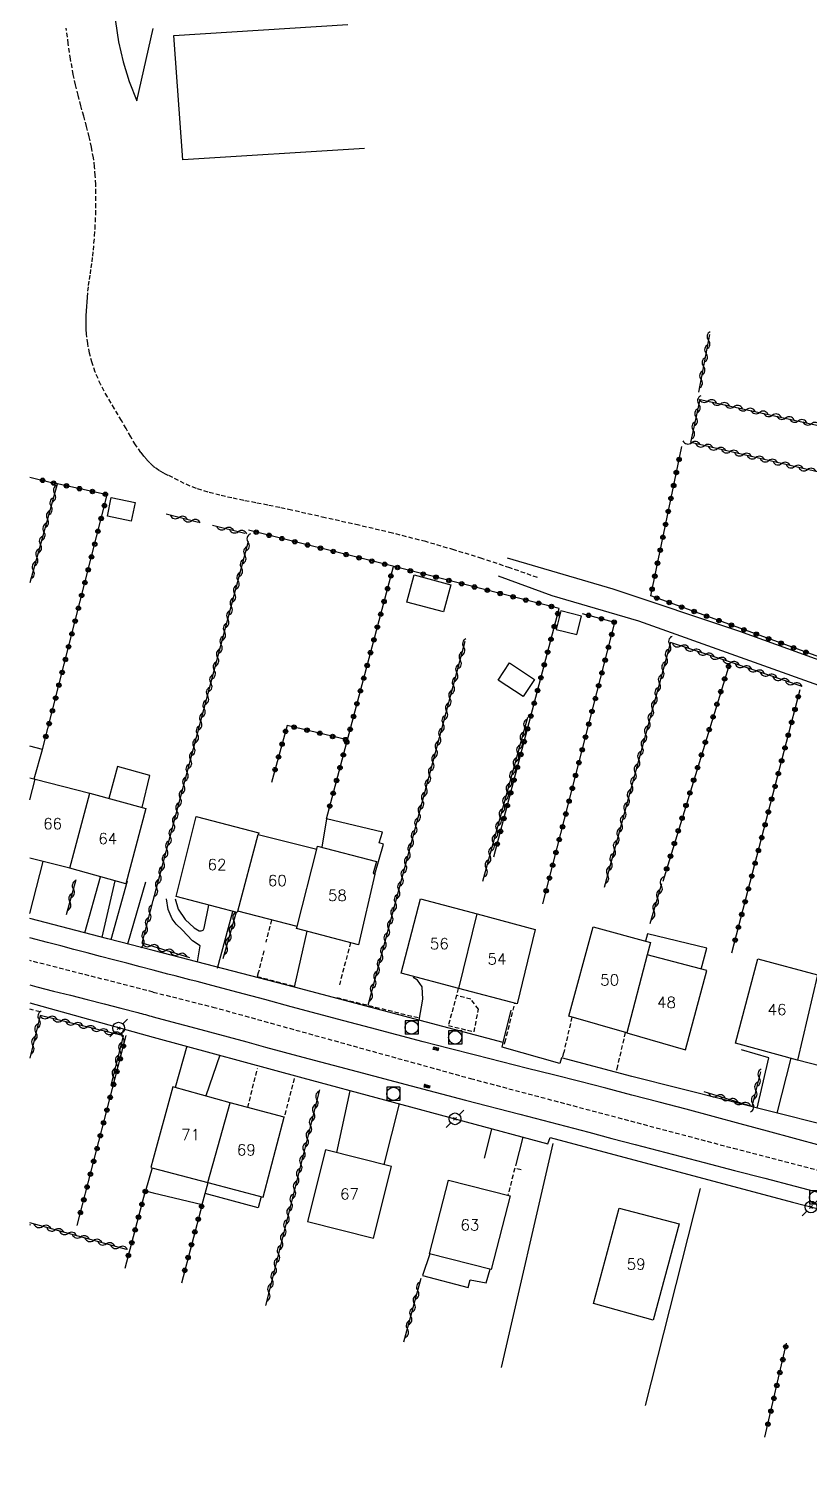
# Model space of a CAD drawing. Header units: millimetres. Extents: x 149998 to 151001, y 150999 to 152001.
# Drawn here: x 149999.9 to 150088.4, y 151348.6 to 151510.6 of the extents above; entities that cross this region are included whole.
import ezdxf
from ezdxf.enums import TextEntityAlignment as Align

# ---------------------------------------------------------------- set-up
doc = ezdxf.new("R2010")
doc.units = ezdxf.units.MM
doc.linetypes.add('DASHED', pattern=[0.75, 0.5, -0.25])
doc.layers.get('0').update_dxf_attribs({"linetype": 'CONTINUOUS'})
for name, color, linetype in [('W0001', 6, 'DASHED'), ('W0014', 7, 'CONTINUOUS'), ('W0017', 7, 'CONTINUOUS'), ('W0070', 7, 'DASHED'), ('W0071', 7, 'CONTINUOUS'), ('W0101', 7, 'CONTINUOUS'), ('W0104', 1, 'CONTINUOUS'), ('W0112', 1, 'DASHED'), ('W0211', 2, 'CONTINUOUS'), ('W0214', 2, 'CONTINUOUS'), ('W0310', 3, 'CONTINUOUS'), ('W0323', 7, 'CONTINUOUS'), ('W0333', 7, 'CONTINUOUS'), ('W0401', 7, 'CONTINUOUS'), ('W0420', 7, 'CONTINUOUS'), ('W0473', 7, 'CONTINUOUS'), ('W0991', 7, 'CONTINUOUS'), ('W1102', 7, 'CONTINUOUS')]:
    doc.layers.add(name, color=color, linetype=linetype)
doc.styles.get("Standard").update_dxf_attribs({"font": 'romans.shx', "width": 0.85})

# ---------------------------------------------------------------- blocks, each defined once
blk = doc.blocks.new('T473')
for p, q in [((-0.166667, 0.166667), (0.166667, -0.166667)), ((-0.166667, -0.166667), (0.166667, 0.166667)), ((0.500001, 0.500001), (1.000002, 1.000002)), ((-1.000002, -1.000002), (-0.500001, -0.500001))]:
    blk.add_line(p, q)
blk.add_ellipse((0, 0), major_axis=(0.471405, 0.471405), ratio=1, start_param=5.4977871438, end_param=11.780972451)
blk = doc.blocks.new('T420')
for p, q in [((0.75, 0.75), (-0.75, 0.75)), ((-0.75, 0.75), (-0.75, -0.75)), ((0.75, 0.75), (0.75, -0.75)), ((0.75, -0.75), (-0.75, -0.75))]:
    blk.add_line(p, q)
blk.add_ellipse((0, 0), major_axis=(-0.53, 0.53), ratio=1, start_param=3.926991, end_param=10.210176)
blk = doc.blocks.new('T401')
for p, q in [((-0.3, 0.3), (0, 0.3)), ((-0.3, -0.25), (-0.3, 0.3)), ((-0.3, 0.15), (0, 0.15)), ((-0.3, 0), (0, 0)), ((0, 0.3), (0, -0.25)), ((-0.3, -0.15), (0, -0.15)), ((-0.3, -0.25), (-0.3, -0.3)), ((-0.3, -0.3), (0, -0.3)), ((0, -0.3), (0, -0.25))]:
    blk.add_line(p, q)
blk = doc.blocks.new('t310o')
at = {"color": 0, "linetype": 'Continuous'}
for centre, start, end in [((-0.5, 0.38), 216.8699, 323.1304), ((0.5, -0.37), 36.8699, 143.1303)]:
    blk.add_arc(centre, 0.625, start, end, dxfattribs=at)
blk = doc.blocks.new('t323o')
at = {"color": 0, "linetype": 'Continuous'}
for radius in [0.25, 0.15]:
    blk.add_circle((0, 0), radius, dxfattribs=at)

msp = doc.modelspace()

# ---------------------------------------------------------------- linework, layer by layer
at = {"layer": 'W0001'}
for points in [[(150014, 151401.43), (150000, 151404.99)], [(150014, 151401.43), (150020.76, 151399.73), (150049.96, 151391.63), (150079.74, 151383.73), (150112.66, 151375.16), (150140.14, 151368.04), (150167.71, 151361.03), (150193.22, 151354.82)]]:
    msp.add_lwpolyline(points, dxfattribs=at)
at = {"layer": 'W0014'}
for points in [[(150014, 151406.13), (150008.86, 151407.48), (150000, 151409.76)], [(150014, 151403.9), (150012.5, 151404.29), (150011, 151404.69), (150009.5, 151405.08), (150008.01, 151405.47), (150006.51, 151405.86), (150005.01, 151406.25), (150003.51, 151406.65), (150002.01, 151407.04), (150000, 151407.56)], [(150141.63, 151372.38), (150123.46, 151377.27), (150100.64, 151383.71), (150068.23, 151391.84), (150060.25, 151393.97), (150060.07, 151393.33), (150053.55, 151395.17), (150053.65, 151395.71), (150029.99, 151401.99), (150014, 151406.13)], [(150089.73, 151384), (150086.66, 151384.83), (150083.59, 151385.66), (150080.52, 151386.49), (150077.45, 151387.31), (150074.38, 151388.14), (150071.31, 151388.95), (150068.23, 151389.76), (150065.28, 151390.53), (150062.33, 151391.28), (150059.37, 151392.03), (150056.41, 151392.77), (150053.46, 151393.52), (150050.5, 151394.27), (150047.55, 151395.02), (150044.6, 151395.78), (150041.6, 151396.57), (150038.6, 151397.36), (150035.61, 151398.16), (150032.62, 151398.97), (150029.63, 151399.77), (150026.64, 151400.58), (150023.64, 151401.38), (150020.65, 151402.17), (150019.82, 151402.39), (150018.99, 151402.61), (150018.16, 151402.82), (150017.32, 151403.04), (150016.49, 151403.25), (150015.66, 151403.47), (150014.83, 151403.69), (150014, 151403.9)], [(150000, 151402.23), (150000.79, 151402.03), (150002.7, 151401.54), (150004.61, 151401.06), (150006.52, 151400.58), (150008.43, 151400.09), (150010.34, 151399.6), (150012.25, 151399.11), (150012.47, 151399.05), (150012.68, 151398.99), (150012.9, 151398.93), (150013.12, 151398.87), (150013.34, 151398.81), (150013.56, 151398.75), (150013.78, 151398.69), (150014, 151398.63)], [(150000, 151400.19), (150014, 151396.33)], [(150014, 151398.63), (150016.12, 151398.06), (150018.24, 151397.49), (150020.36, 151396.92), (150022.48, 151396.34), (150024.6, 151395.77), (150026.71, 151395.19), (150028.83, 151394.62), (150030.95, 151394.05), (150037.09, 151392.42), (150043.24, 151390.8), (150049.39, 151389.19), (150055.53, 151387.58), (150058.14, 151386.89), (150060.76, 151386.21), (150063.37, 151385.53), (150065.98, 151384.84), (150068.59, 151384.16), (150071.21, 151383.48), (150073.82, 151382.8), (150076.43, 151382.12), (150079.87, 151381.22), (150083.3, 151380.32), (150086.74, 151379.42), (150090.17, 151378.52)], [(150014, 151396.33), (150030.96, 151391.69), (150058.73, 151384.23), (150058.96, 151384.94), (150086.43, 151377.61), (150112.5, 151370.91), (150135.64, 151364.91), (150168.34, 151355.97), (150194.69, 151348.57)]]:
    msp.add_lwpolyline(points, dxfattribs=at)
at = {"layer": 'W0017'}
for points in [[(150000, 151410.33), (150001.53, 151416.22)], [(150006.26, 151408.14), (150008.01, 151414.49)], [(150008.21, 151407.64), (150009.7, 151414.02)], [(150009.22, 151407.39), (150011.07, 151414.04)], [(150011.12, 151406.9), (150013.17, 151413.93)], [(150019.02, 151404.84), (150019.33, 151406.65), (150018.45, 151407.22), (150017.28, 151408.49), (150016.58, 151409.11), (150016.13, 151409.74), (150015.7, 151410.8), (150015.5, 151412.01)], [(150016.48, 151412.01), (150016.83, 151410.84), (150017.63, 151409.67), (150018.65, 151408.7), (150019.2, 151408.37), (150019.31, 151408.36), (150019.44, 151408.37), (150019.56, 151408.42), (150019.64, 151408.46), (150019.76, 151408.69), (150020.3, 151411.29)], [(150021.29, 151404.12), (150023.03, 151410.55)], [(150029.99, 151401.99), (150031.44, 151408.33)], [(150044.12, 151398.24), (150044.56, 151400.63), (150044.46, 151402.02), (150043.93, 151402.78), (150043.45, 151403.09)], [(150053.65, 151395.71), (150054.55, 151399.38)], [(150017.8, 151395.29), (150016.5, 151390.61)], [(150082.43, 151388.28), (150083.76, 151393.97), (150080.65, 151394.89)], [(150021.55, 151394.26), (150019.95, 151389.65)], [(150084.71, 151387.71), (150086.28, 151393.93)], [(150036.29, 151390.24), (150034.77, 151383.24)], [(150041.87, 151388.75), (150040.13, 151381.89)], [(150052.33, 151385.9), (150051.49, 151382.62)], [(150055.07, 151381.75), (150055.91, 151384.98)]]:
    msp.add_lwpolyline(points, dxfattribs=at)
at = {"layer": 'W0070'}
for points in [[(150014, 151461.04), (150013.62, 151461.4), (150013.26, 151461.78), (150012.92, 151462.18), (150012.6, 151462.59), (150011.99, 151463.46), (150011.44, 151464.37), (150010.92, 151465.29), (150010.4, 151466.21), (150009.61, 151467.55), (150008.8, 151468.89), (150008.05, 151470.27), (150007.42, 151471.7), (150007.07, 151472.76), (150006.78, 151473.84), (150006.57, 151474.93), (150006.43, 151476.03), (150006.39, 151476.55), (150006.38, 151477.07), (150006.38, 151477.6), (150006.4, 151478.12), (150006.42, 151478.64), (150006.46, 151479.15), (150006.5, 151479.67), (150006.54, 151480.19), (150006.6, 151480.86), (150006.68, 151481.52), (150006.77, 151482.19), (150006.87, 151482.85), (150006.97, 151483.51), (150007.07, 151484.18), (150007.15, 151484.84), (150007.22, 151485.51), (150007.28, 151486.32), (150007.35, 151487.12), (150007.4, 151487.93), (150007.44, 151488.73), (150007.48, 151489.54), (150007.5, 151490.35), (150007.51, 151491.15), (150007.51, 151491.96), (150007.48, 151492.97), (150007.43, 151493.97), (150007.35, 151494.98), (150007.22, 151495.98), (150007, 151497.18), (150006.74, 151498.37), (150006.44, 151499.55), (150006.12, 151500.72), (150005.8, 151501.89), (150005.48, 151503.07), (150005.19, 151504.25), (150004.93, 151505.44), (150004.63, 151507.18), (150004.37, 151508.93), (150004.13, 151510.69)], [(150057.54, 151448.41), (150054.4, 151449.52), (150051.25, 151450.57), (150048.07, 151451.55), (150044.88, 151452.48), (150041.1, 151453.46), (150037.3, 151454.34), (150033.48, 151455.19), (150029.68, 151456.05), (150028.33, 151456.34), (150026.97, 151456.62), (150025.62, 151456.88), (150024.26, 151457.15), (150022.91, 151457.43), (150021.56, 151457.74), (150020.22, 151458.1), (150018.89, 151458.52), (150018.2, 151458.78), (150017.52, 151459.08), (150016.86, 151459.41), (150016.2, 151459.74), (150015.7, 151459.99), (150015.2, 151460.24), (150014.71, 151460.52), (150014.24, 151460.84), (150014.18, 151460.89), (150014.12, 151460.94), (150014.06, 151460.99), (150014, 151461.04)]]:
    msp.add_lwpolyline(points, dxfattribs=at)
at = {"layer": 'W0071'}
for points in [[(150054.12, 151450.65), (150066.07, 151447.12), (150080.45, 151442.33), (150103.01, 151434.16), (150107.56, 151445.44)], [(150141.67, 151417.46), (150122.19, 151424.65), (150103.59, 151431.11), (150069.02, 151443.45), (150059.2, 151446.33), (150053.12, 151448.58)]]:
    msp.add_lwpolyline(points, dxfattribs=at)
at = {"layer": 'W0101'}
for points in [[(150000, 151425.72), (150000.63, 151425.56)], [(150000.63, 151425.56), (150006.82, 151423.96)], [(150006.82, 151423.96), (150013.16, 151422.25), (150010.88, 151413.69)], [(150023.58, 151410.61), (150023.51, 151410.43), (150016.58, 151412.25), (150018.85, 151421.34), (150025.95, 151419.49), (150025.87, 151419.27)], [(150025.87, 151419.27), (150032.52, 151417.62)], [(150032.52, 151417.62), (150032.63, 151417.97), (150039.31, 151416.21), (150038.91, 151414.89), (150039.1, 151414.8)], [(150004.55, 151415.47), (150000, 151416.6)], [(150010.88, 151413.69), (150004.55, 151415.47)], [(150039.1, 151414.8), (150037.25, 151406.8)], [(150048.61, 151401.84), (150042.11, 151403.57), (150044.3, 151411.98), (150050.69, 151410.28)], [(150030.32, 151408.86), (150023.58, 151410.61)], [(150050.69, 151410.28), (150057.29, 151408.52), (150055.22, 151400.08)], [(150037.25, 151406.8), (150030.24, 151408.63), (150030.32, 151408.86)], [(150067.67, 151396.79), (150061.1, 151398.68), (150063.85, 151408.81), (150070.33, 151407.04), (150069.97, 151405.65)], [(150067.67, 151396.79), (150067.66, 151396.79), (150074.31, 151394.87), (150076.72, 151403.86), (150069.97, 151405.65), (150069.97, 151405.65)], [(150087.01, 151393.71), (150079.98, 151395.64), (150082.52, 151405.19), (150089.28, 151403.39)], [(150055.22, 151400.08), (150048.61, 151401.84)], [(150093.48, 151392.03), (150087.01, 151393.71)], [(150022.73, 151388.87), (150016.23, 151390.68), (150014, 151382.53)], [(150026.46, 151378.2), (150028.82, 151387.25), (150022.73, 151388.87)], [(150014, 151382.53), (150013.73, 151381.53), (150014, 151381.46)], [(150014, 151381.46), (150020.19, 151379.85)], [(150045.32, 151371.77), (150047.46, 151380.11), (150054.43, 151378.32), (150052.29, 151369.98)], [(150020.19, 151379.85), (150026.46, 151378.2)], [(150052.29, 151369.98), (150045.32, 151371.77)]]:
    msp.add_lwpolyline(points, dxfattribs=at)
for points in [[(150031.47, 151375.42), (150038.97, 151373.53), (150041.01, 151381.67), (150033.51, 151383.55)], [(150066.79, 151376.94), (150073.58, 151375.17), (150070.65, 151364.25), (150063.89, 151366.13)]]:
    msp.add_lwpolyline(points, close=True, dxfattribs=at)
at = {"layer": 'W0104'}
for points in [[(150009.23, 151457.47), (150011.94, 151456.92), (150011.51, 151454.81), (150008.8, 151455.36), (150009.23, 151457.47)], [(150046.89, 151444.51), (150042.74, 151445.64), (150043.58, 151448.71), (150047.72, 151447.59)], [(150061.99, 151441.94), (150062.52, 151444.04), (150060.19, 151444.63), (150059.66, 151442.53)], [(150054.38, 151438.75), (150057.21, 151436.87), (150055.91, 151434.92), (150053.08, 151436.79)]]:
    msp.add_lwpolyline(points, close=True, dxfattribs=at)
for points in [[(150000.49, 151425.59), (150000.51, 151425.59), (150001.46, 151428.94), (150000, 151429.29)], [(150012.73, 151422.36), (150012.73, 151422.36), (150013.63, 151425.97), (150009.95, 151426.99), (150008.98, 151423.37), (150008.98, 151423.37)], [(150039.1, 151414.8), (150040.1, 151418.18), (150039.59, 151418.36), (150039.96, 151419.56), (150033.62, 151421.06), (150033.11, 151417.84)], [(150076.08, 151404.03), (150076.1, 151404.04), (150076.74, 151406.39), (150070.01, 151408.02), (150069.78, 151407.18), (150069.78, 151407.18)], [(150013.89, 151381.49), (150013.87, 151381.49), (150013.12, 151378.89), (150014, 151378.68)], [(150014, 151378.68), (150019.53, 151377.34), (150020.23, 151379.84), (150020.23, 151379.84)], [(150019.88, 151378.59), (150019.88, 151378.59)], [(150026.22, 151378.26), (150026.22, 151378.26), (150025.9, 151376.99), (150019.88, 151378.59)], [(150045.32, 151371.77), (150045.33, 151371.76), (150044.51, 151369.3), (150049.68, 151367.95), (150049.93, 151368.8), (150051.72, 151368.46), (150052.16, 151370.01), (150052.16, 151370.01)]]:
    msp.add_lwpolyline(points, dxfattribs=at)
at = {"layer": 'W0112'}
for points in [[(150027.39, 151409.62), (150026.76, 151407.09)], [(150026.54, 151406.11), (150025.9, 151403.59), (150025.77, 151403.21), (150029.96, 151402.09)], [(150036.35, 151407.04), (150035.09, 151402.25)], [(150048.56, 151401.85), (150047.44, 151397.64)], [(150047.44, 151397.64), (150050.36, 151396.92), (150050.85, 151399.48), (150049.99, 151400.63), (150048.35, 151401.05)], [(150001.17, 151399.19), (150000, 151399.49)], [(150034.79, 151400.81), (150044.12, 151398.5)], [(150053.79, 151395.53), (150053.85, 151395.73), (150054.99, 151400.14)], [(150061.43, 151398.59), (150060.51, 151394.58), (150060.5, 151394.59), (150060.35, 151393.98)], [(150067.48, 151396.85), (150066.6, 151393.05), (150066.43, 151392.39)], [(150024.71, 151388.35), (150025.8, 151392.76)], [(150029.98, 151391.64), (150028.81, 151387.2)], [(150055.69, 151381.28), (150054.96, 151381.45), (150054.18, 151378.39)]]:
    msp.add_lwpolyline(points, dxfattribs=at)
at = {"layer": 'W0211'}
msp.add_lwpolyline([(150012.12, 151502.44), (150014, 151510.66)], dxfattribs=at)
at = {"layer": 'W0214'}
msp.add_lwpolyline([(150014, 151521.04), (150013.56, 151521.02), (150013.12, 151520.97), (150012.68, 151520.87), (150012.27, 151520.7), (150011.8, 151520.38), (150011.42, 151519.98), (150011.1, 151519.53), (150010.83, 151519.06), (150010.46, 151518.2), (150010.21, 151517.31), (150010.03, 151516.4), (150009.89, 151515.49), (150009.76, 151514.48), (150009.68, 151513.47), (150009.67, 151512.46), (150009.74, 151511.44), (150010.08, 151509.13), (150010.59, 151506.85), (150011.27, 151504.62), (150012.12, 151502.44)], dxfattribs=at)
at = {"layer": 'W0310'}
for points in [[(150077.05, 151475.95), (150075.78, 151469.41)], [(150093.98, 151459.3), (150074.9, 151463.72), (150075.96, 151468.61), (150096.42, 151464.11)], [(150003.11, 151459), (150000, 151447.82)], [(150019.12, 151454.67), (150015.45, 151455.59)], [(150024.39, 151453.42), (150020.7, 151454.32)], [(150014, 151411.8), (150024.8, 151452.54)], [(150038.35, 151399.93), (150049.36, 151441.2)], [(150087.55, 151436.05), (150079.2, 151438.89), (150072.6, 151441.04), (150065.09, 151413.27)], [(150051.35, 151414.01), (150056.43, 151432.58)], [(150005.23, 151414.14), (150004.14, 151410.2)], [(150070.3, 151409.19), (150071.64, 151413.73)], [(150014, 151406.6), (150012.73, 151406.99), (150014, 151411.8)], [(150023.41, 151410.48), (150021.88, 151405.2)], [(150018.15, 151405.32), (150014, 151406.6)], [(150009.23, 151390.84), (150010.64, 151396.46), (150001.17, 151398.79), (150000, 151393.93)], [(150082.82, 151392.4), (150081.82, 151388.47), (150076.43, 151390.12)], [(150032.82, 151390.35), (150026.73, 151365.92)], [(150010.96, 151372.26), (150000, 151375.27)], [(150042.41, 151361.78), (150044.35, 151368.99)]]:
    msp.add_lwpolyline(points, dxfattribs=at)
at = {"layer": 'W0323'}
for points in [[(150104.67, 151449.02), (150103.62, 151444.26), (150105.79, 151443.12), (150102.63, 151434.61), (150070.38, 151446.34), (150073.88, 151463.26)], [(150000, 151459.79), (150002.61, 151459.14)], [(150001.46, 151428.94), (150008.79, 151457.8), (150002.61, 151459.14)], [(150052.6, 151416.75), (150059.99, 151444.91), (150040.24, 151449.92), (150024.78, 151453.78)], [(150033.62, 151421.06), (150041.22, 151449.67)], [(150058.15, 151411.44), (150066.31, 151443.33), (150062.64, 151444.31)], [(150079.28, 151438.64), (150071.74, 151413.96)], [(150079.56, 151405.86), (150087.31, 151435.74)], [(150035.99, 151430), (150029.18, 151431.65), (150027.4, 151425.19)], [(150005.38, 151374.98), (150010.93, 151396.52)], [(150010.8, 151370.12), (150013.12, 151378.89)], [(150019.53, 151377.34), (150017.19, 151368.43)], [(150000.11, 151375), (150000, 151375.03)], [(150083.32, 151350.99), (150085.77, 151361.64)]]:
    msp.add_lwpolyline(points, dxfattribs=at)
at = {"layer": 'W0333'}
for points in [[(150017.37, 151495.75), (150016.33, 151509.87), (150036.03, 151511.1)], [(150037.94, 151497.05), (150017.37, 151495.75)], [(150059.29, 151384.25), (150053.41, 151358.88)], [(150075.98, 151379.17), (150069.76, 151354.57)]]:
    msp.add_lwpolyline(points, dxfattribs=at)
at = {"layer": 'W1102'}
for points in [[(150000, 151423.21), (150000.63, 151425.56)], [(150004.55, 151415.47), (150006.82, 151423.96)], [(150023.58, 151410.61), (150025.87, 151419.27)], [(150030.32, 151408.86), (150032.52, 151417.62)], [(150048.61, 151401.84), (150050.69, 151410.28)], [(150069.97, 151405.65), (150067.67, 151396.79)], [(150089.28, 151403.39), (150087.01, 151393.71)], [(150020.19, 151379.85), (150022.73, 151388.87)]]:
    msp.add_lwpolyline(points, dxfattribs=at)

# ---------------------------------------------------------------- block references
at = {"layer": 'W0310'}
for p, rotation in [((150076.92, 151475.3), 259.0463500885763), ((150076.64, 151473.83), 259.0463500885763), ((150076.35, 151472.35), 259.0463500885763), ((150076.07, 151470.88), 259.0463500885763), ((150075.52, 151466.57), 77.82041607005644), ((150075.83, 151468.04), 77.82041607005644), ((150076.85, 151468.41), 347.5925280480485), ((150078.31, 151468.09), 347.5925280480485), ((150079.78, 151467.77), 347.5925280480485), ((150081.24, 151467.45), 347.5925280480485), ((150082.71, 151467.12), 347.5925280480485), ((150075.2, 151465.1), 77.82041607005644), ((150084.17, 151466.8), 347.5925280480485), ((150085.64, 151466.48), 347.5925280480485), ((150087.1, 151466.16), 347.5925280480485), ((150088.57, 151465.84), 347.5925280480485), ((150074.99, 151463.7), 166.9464046976132), ((150076.45, 151463.36), 166.9464046976132), ((150077.91, 151463.02), 166.9464046976132), ((150079.37, 151462.69), 166.9464046976132), ((150080.83, 151462.35), 166.9464046976132), ((150082.29, 151462.01), 166.9464046976132), ((150083.75, 151461.67), 166.9464046976132), ((150085.21, 151461.33), 166.9464046976132), ((150086.68, 151460.99), 166.9464046976132), ((150088.14, 151460.65), 166.9464046976132), ((150002.81, 151457.93), 254.4665347267644), ((150002.41, 151456.49), 254.4665347267644), ((150001.61, 151453.6), 254.4665347267644), ((150002.01, 151455.04), 254.4665347267644), ((150016.91, 151455.22), 165.9049011041749), ((150018.36, 151454.86), 165.9049011041749), ((150001.21, 151452.15), 254.4665347267644), ((150022.16, 151453.96), 166.2308422030386), ((150023.62, 151453.61), 166.2308422030386), ((150024.76, 151452.4), 75.15561007491874), ((150000.8, 151450.71), 254.4665347267644), ((150024.38, 151450.95), 75.15561007491874), ((150000.4, 151449.26), 254.4665347267644), ((150023.99, 151449.5), 75.15561007491874), ((150023.61, 151448.05), 75.15561007491874), ((150023.22, 151446.6), 75.15561007491874), ((150022.84, 151445.15), 75.15561007491874), ((150022.07, 151442.25), 75.15561007491874), ((150022.45, 151443.7), 75.15561007491874), ((150021.69, 151440.8), 75.15561007491874), ((150049.18, 151440.51), 75.05916828619475), ((150072.53, 151440.78), 254.8559851687582), ((150021.3, 151439.35), 75.15561007491874), ((150048.79, 151439.06), 75.05916828619475), ((150072.14, 151439.34), 254.8559851687582), ((150073.78, 151440.66), 161.9333817120855), ((150075.2, 151440.19), 161.9333817120855), ((150076.63, 151439.73), 161.9333817120855), ((150020.92, 151437.9), 75.15561007491874), ((150048.4, 151437.61), 75.05916828619475), ((150071.75, 151437.89), 254.8559851687582), ((150078.05, 151439.26), 161.9333817120855), ((150079.48, 151438.79), 161.2177833734744), ((150080.9, 151438.31), 161.2177833734744), ((150082.32, 151437.83), 161.2177833734744), ((150020.53, 151436.45), 75.15561007491874), ((150048.01, 151436.16), 75.05916828619475), ((150071.36, 151436.44), 254.8559851687582), ((150083.74, 151437.35), 161.2177833734744), ((150085.16, 151436.86), 161.2177833734744), ((150086.58, 151436.38), 161.2177833734744), ((150020.15, 151435), 75.15561007491874), ((150047.63, 151434.71), 75.05916828619475), ((150070.97, 151434.99), 254.8559851687582), ((150019.76, 151433.55), 75.15561007491874), ((150047.24, 151433.26), 75.05916828619475), ((150070.57, 151433.54), 254.8559851687582), ((150019.38, 151432.1), 75.15561007491874), ((150046.85, 151431.82), 75.05916828619475), ((150056.1, 151431.37), 74.68670347790784), ((150070.18, 151432.1), 254.8559851687582), ((150018.61, 151429.2), 75.15561007491874), ((150019, 151430.65), 75.15561007491874), ((150046.47, 151430.37), 75.05916828619475), ((150055.7, 151429.92), 74.68670347790784), ((150069.4, 151429.2), 254.8559851687582), ((150069.79, 151430.65), 254.8559851687582), ((150018.23, 151427.75), 75.15561007491874), ((150046.08, 151428.92), 75.05916828619475), ((150055.31, 151428.47), 74.68670347790784), ((150069.01, 151427.75), 254.8559851687582), ((150017.84, 151426.3), 75.15561007491874), ((150045.31, 151426.02), 75.05916828619475), ((150045.69, 151427.47), 75.05916828619475), ((150054.91, 151427.03), 74.68670347790784), ((150068.61, 151426.31), 254.8559851687582), ((150017.46, 151424.85), 75.15561007491874), ((150044.92, 151424.57), 75.05916828619475), ((150054.51, 151425.58), 74.68670347790784), ((150068.22, 151424.86), 254.8559851687582), ((150017.07, 151423.4), 75.15561007491874), ((150044.53, 151423.12), 75.05916828619475), ((150053.72, 151422.69), 74.68670347790784), ((150054.12, 151424.13), 74.68670347790784), ((150067.83, 151423.41), 254.8559851687582), ((150016.69, 151421.95), 75.15561007491874), ((150044.15, 151421.67), 75.05916828619475), ((150053.33, 151421.24), 74.68670347790784), ((150067.44, 151421.96), 254.8559851687582), ((150016.31, 151420.5), 75.15561007491874), ((150043.76, 151420.22), 75.05916828619475), ((150052.93, 151419.79), 74.68670347790784), ((150067.05, 151420.51), 254.8559851687582), ((150015.92, 151419.05), 75.15561007491874), ((150043.37, 151418.77), 75.05916828619475), ((150052.53, 151418.35), 74.68670347790784), ((150066.66, 151419.07), 254.8559851687582), ((150015.54, 151417.6), 75.15561007491874), ((150042.99, 151417.32), 75.05916828619475), ((150052.14, 151416.9), 74.68670347790784), ((150066.26, 151417.62), 254.8559851687582), ((150014.77, 151414.7), 75.15561007491874), ((150015.15, 151416.15), 75.15561007491874), ((150042.6, 151415.87), 75.05916828619475), ((150051.74, 151415.45), 74.68670347790784), ((150065.48, 151414.72), 254.8559851687582), ((150065.87, 151416.17), 254.8559851687582), ((150004.94, 151413.09), 254.4968704289103), ((150014.38, 151413.25), 75.15561007491874), ((150041.83, 151412.97), 75.05916828619475), ((150042.21, 151414.42), 75.05916828619475), ((150071.57, 151413.51), 73.66856687570738), ((150004.54, 151411.65), 254.4968704289103), ((150041.44, 151411.53), 75.05916828619475), ((150071.15, 151412.07), 73.66856687570738), ((150013.62, 151410.35), 75.15561007496134), ((150041.05, 151410.08), 75.05916828619475), ((150070.73, 151410.63), 73.66856687570738), ((150013.23, 151408.9), 75.15561007496134), ((150023.13, 151409.52), 253.8727860641626), ((150040.67, 151408.63), 75.05916828619475), ((150012.85, 151407.45), 75.15561007496134), ((150022.3, 151406.64), 253.8727860641626), ((150022.71, 151408.08), 253.8727860641626), ((150040.28, 151407.18), 75.05916828619475), ((150013.71, 151406.69), 162.8007698420932), ((150015.43, 151406.16), 162.8007698413799), ((150016.87, 151405.71), 162.8007698413799), ((150039.89, 151405.73), 75.05916828619475), ((150039.51, 151404.28), 75.05916828619475), ((150039.12, 151402.83), 75.05916828619475), ((150038.73, 151401.38), 75.05916828619475), ((150000.7, 151396.84), 256.4322175494713), ((150001.06, 151398.3), 256.4322175494713), ((150002.14, 151398.55), 166.2174336733768), ((150003.6, 151398.19), 166.2174336733768), ((150005.06, 151397.83), 166.2174336733768), ((150006.51, 151397.48), 166.2174336733768), ((150000.35, 151395.38), 256.4322175494713), ((150007.97, 151397.12), 166.2174336733768), ((150009.43, 151396.76), 166.2174336733768), ((150010.58, 151396.22), 75.84392114349555), ((150010.22, 151394.77), 75.84392114349555), ((150009.85, 151393.31), 75.84392114349555), ((150009.48, 151391.86), 75.84392114349555), ((150082.28, 151390.27), 255.7345609533122), ((150082.65, 151391.73), 255.7345609533122), ((150032.54, 151389.21), 256.0063489500157), ((150077.87, 151389.68), 162.9503212796506), ((150079.3, 151389.24), 162.9503212796506), ((150081.91, 151388.82), 255.7345609533122), ((150032.17, 151387.75), 256.0063489500157), ((150080.74, 151388.8), 162.9503212796506), ((150031.81, 151386.3), 256.0063489500157), ((150031.45, 151384.84), 256.0063489500157), ((150031.08, 151383.38), 256.0063489500157), ((150030.72, 151381.93), 256.0063489500157), ((150030, 151379.02), 256.0063489500157), ((150030.36, 151380.47), 256.0063489500157), ((150029.63, 151377.56), 256.0063489500157), ((150029.27, 151376.11), 256.0063489500157), ((150001.45, 151374.87), 164.6419009986478), ((150028.91, 151374.65), 256.0063489500157), ((150002.89, 151374.47), 164.6419009986478), ((150004.34, 151374.08), 164.6419009986478), ((150005.79, 151373.68), 164.6419009986478), ((150007.23, 151373.28), 164.6419009986478), ((150028.55, 151373.2), 256.0063489500157), ((150008.68, 151372.89), 164.6419009986478), ((150010.13, 151372.49), 164.6419009986478), ((150028.18, 151371.74), 256.0063489500157), ((150027.82, 151370.28), 256.0063489500157), ((150027.46, 151368.83), 256.0063489500157), ((150043.97, 151367.58), 74.91453183068752), ((150027.09, 151367.37), 256.0063489500157), ((150043.58, 151366.13), 74.91453183068752), ((150043.19, 151364.68), 74.91453183068752), ((150042.8, 151363.23), 74.91453183068752)]:
    msp.add_blockref('t310o', p, dxfattribs=dict(at, rotation=rotation))
at = {"layer": 'W0323'}
for p, rotation in [((150073.58, 151461.79), 78.28610179705844), ((150001.46, 151459.43), 346.2019788670178), ((150002.71, 151459.12), 167.7456291855435), ((150073.27, 151460.32), 78.28610179705844), ((150004.17, 151458.81), 167.7456291855435), ((150005.64, 151458.49), 167.7456291855435), ((150007.1, 151458.17), 167.7456291855435), ((150008.57, 151457.85), 167.7456291855435), ((150072.97, 151458.85), 78.28610179705844), ((150008.47, 151456.56), 75.76216283102211), ((150072.36, 151455.91), 78.28610179705844), ((150072.66, 151457.38), 78.28610179705844), ((150008.1, 151455.11), 75.76216283102211), ((150072.06, 151454.44), 78.28610179705844), ((150007.73, 151453.66), 75.76216283102211), ((150025.67, 151453.56), 165.9567806203148), ((150027.13, 151453.2), 165.9567806203148), ((150028.58, 151452.83), 165.9567806203148), ((150071.75, 151452.98), 78.28610179705844), ((150007.37, 151452.2), 75.76216283102211), ((150030.04, 151452.47), 165.9567806203148), ((150031.49, 151452.1), 165.9567806203148), ((150032.95, 151451.74), 165.9567806203148), ((150034.4, 151451.38), 165.9567806203148), ((150035.86, 151451.01), 165.9567806203148), ((150071.45, 151451.51), 78.28610179705844), ((150007, 151450.75), 75.76216283102211), ((150037.32, 151450.65), 165.9567806203148), ((150038.77, 151450.28), 165.9567806203148), ((150040.23, 151449.92), 165.9567806203148), ((150041.68, 151449.55), 165.774151278259), ((150071.14, 151450.04), 78.28610179705844), ((150006.26, 151447.84), 75.76216283102211), ((150006.63, 151449.29), 75.76216283102211), ((150040.93, 151448.6), 75.12344112951257), ((150043.13, 151449.18), 165.774151278259), ((150044.59, 151448.81), 165.774151278259), ((150046.04, 151448.45), 165.774151278259), ((150047.5, 151448.08), 165.774151278259), ((150048.95, 151447.71), 165.774151278259), ((150070.84, 151448.57), 78.28610179705844), ((150005.89, 151446.39), 75.76216283102211), ((150040.55, 151447.15), 75.12344112951257), ((150050.4, 151447.34), 165.774151278259), ((150051.86, 151446.97), 165.774151278259), ((150053.31, 151446.6), 165.774151278259), ((150054.77, 151446.23), 165.774151278259), ((150070.53, 151447.1), 78.28610179705844), ((150071.06, 151446.09), 160.0044860219399), ((150005.52, 151444.93), 75.76216283102211), ((150040.16, 151445.7), 75.12344112951257), ((150056.22, 151445.86), 165.774151278259), ((150057.67, 151445.5), 165.774151278259), ((150059.13, 151445.13), 165.774151278259), ((150072.47, 151445.58), 160.0044860219399), ((150073.88, 151445.07), 160.0044860219399), ((150075.29, 151444.56), 160.0044860219399), ((150005.15, 151443.48), 75.76216283102211), ((150039.78, 151444.25), 75.12344112951257), ((150059.45, 151442.87), 75.29590809966754), ((150059.84, 151444.32), 75.29590809966754), ((150063.33, 151444.13), 165.0744147501858), ((150064.78, 151443.74), 165.0744147501858), ((150066.23, 151443.36), 165.0744147501858), ((150076.7, 151444.04), 160.0044860219399), ((150078.11, 151443.53), 160.0044860219399), ((150079.52, 151443.02), 160.0044860219399), ((150004.78, 151442.02), 75.76216283102211), ((150039.01, 151441.35), 75.12344112951257), ((150039.39, 151442.8), 75.12344112951257), ((150059.07, 151441.42), 75.29590809966754), ((150065.95, 151441.96), 75.65011897710039), ((150080.93, 151442.5), 160.0044860219399), ((150082.34, 151441.99), 160.0044860219399), ((150083.74, 151441.48), 160.0044860219399), ((150004.41, 151440.57), 75.76216283102211), ((150038.62, 151439.9), 75.12344112951257), ((150058.69, 151439.97), 75.29590809966754), ((150065.58, 151440.51), 75.65011897710039), ((150085.15, 151440.97), 160.0044860219399), ((150086.56, 151440.45), 160.0044860219399), ((150087.97, 151439.94), 160.0044860219399), ((150004.05, 151439.12), 75.76216283102211), ((150038.24, 151438.45), 75.12344112951257), ((150058.31, 151438.52), 75.29590809966754), ((150065.21, 151439.05), 75.65011897710039), ((150079.19, 151438.35), 253.0084687124292), ((150003.68, 151437.66), 75.76216283102211), ((150037.85, 151437), 75.12344112951257), ((150057.93, 151437.06), 75.29590809966754), ((150064.84, 151437.6), 75.65011897710039), ((150078.75, 151436.92), 253.0084687124292), ((150002.94, 151434.75), 75.76216283102211), ((150003.31, 151436.21), 75.76216283102211), ((150037.47, 151435.56), 75.12344112951257), ((150057.55, 151435.61), 75.29590809966754), ((150064.47, 151436.15), 75.65011897710039), ((150078.31, 151435.48), 253.0084687124292), ((150087.09, 151434.9), 75.4519032417684), ((150002.57, 151433.3), 75.76216283102211), ((150037.08, 151434.11), 75.12344112951257), ((150057.17, 151434.16), 75.29590809966754), ((150063.72, 151433.24), 75.65011897710039), ((150064.1, 151434.69), 75.65011897710039), ((150077.87, 151434.05), 253.0084687124292), ((150086.72, 151433.45), 75.4519032417684), ((150002.2, 151431.85), 75.76216283102211), ((150036.7, 151432.66), 75.12344112951257), ((150056.79, 151432.71), 75.29590809966754), ((150063.35, 151431.79), 75.65011897710039), ((150077.44, 151432.61), 253.0084687124292), ((150086.34, 151432), 75.4519032417684), ((150001.83, 151430.39), 75.76216283102211), ((150029, 151430.98), 254.5948926879458), ((150029.96, 151431.46), 166.3544621159622), ((150031.42, 151431.11), 166.3544621159622), ((150032.88, 151430.76), 166.3544621159622), ((150034.33, 151430.4), 166.3544621159622), ((150035.79, 151430.05), 166.3544621159622), ((150036.31, 151431.21), 75.12344112951257), ((150056.41, 151431.26), 75.29590809966754), ((150062.98, 151430.33), 75.65011897710039), ((150077, 151431.18), 253.0084687124292), ((150085.96, 151430.55), 75.4519032417684), ((150028.6, 151429.53), 254.5948926879458), ((150035.54, 151428.31), 75.12344112951257), ((150035.93, 151429.76), 75.12344112951257), ((150055.65, 151428.36), 75.29590809966754), ((150056.03, 151429.81), 75.29590809966754), ((150062.61, 151428.88), 75.65011897710039), ((150076.12, 151428.31), 253.0084687124292), ((150076.56, 151429.74), 253.0084687124292), ((150085.59, 151429.1), 75.4519032417684), ((150027.8, 151426.64), 254.5948926879458), ((150028.2, 151428.08), 254.5948926879458), ((150035.16, 151426.86), 75.12344112951257), ((150055.27, 151426.91), 75.29590809966754), ((150062.24, 151427.43), 75.65011897710039), ((150075.68, 151426.87), 253.0084687124292), ((150085.21, 151427.64), 75.4519032417684), ((150034.77, 151425.41), 75.12344112951257), ((150054.89, 151425.46), 75.29590809966754), ((150061.86, 151425.97), 75.65011897710039), ((150075.24, 151425.44), 253.0084687124292), ((150084.83, 151426.19), 75.4519032417684), ((150034.39, 151423.96), 75.12344112951257), ((150054.5, 151424.01), 75.29590809966754), ((150061.49, 151424.52), 75.65011897710039), ((150074.81, 151424), 253.0084687124292), ((150084.46, 151424.74), 75.4519032417684), ((150034, 151422.51), 75.12344112951257), ((150054.12, 151422.56), 75.29590809966754), ((150061.12, 151423.07), 75.65011897710039), ((150074.37, 151422.57), 253.0084687124292), ((150083.7, 151421.84), 75.4519032417684), ((150084.08, 151423.29), 75.4519032417684), ((150053.74, 151421.1), 75.29590809966754), ((150060.38, 151420.16), 75.65011897710039), ((150060.75, 151421.61), 75.65011897710039), ((150073.93, 151421.14), 253.0084687124292), ((150083.33, 151420.38), 75.4519032417684), ((150053.36, 151419.65), 75.29590809966754), ((150060.01, 151418.71), 75.65011897710039), ((150073.49, 151419.7), 253.0084687124292), ((150082.95, 151418.93), 75.4519032417684), ((150052.98, 151418.2), 75.29590809966754), ((150059.63, 151417.25), 75.65011897710039), ((150073.05, 151418.27), 253.0084687124292), ((150082.57, 151417.48), 75.4519032417684), ((150059.26, 151415.8), 75.65011897710039), ((150072.18, 151415.4), 253.0084687124292), ((150072.61, 151416.83), 253.0084687124292), ((150082.2, 151416.03), 75.4519032417684), ((150058.89, 151414.35), 75.65011897710039), ((150081.82, 151414.58), 75.4519032417684), ((150058.52, 151412.9), 75.65011897710039), ((150081.44, 151413.12), 75.4519032417684), ((150081.07, 151411.67), 75.4519032417684), ((150080.69, 151410.22), 75.4519032417684), ((150079.94, 151407.32), 75.4519032417684), ((150080.31, 151408.77), 75.4519032417684), ((150010.62, 151395.31), 75.5465949728599), ((150010.25, 151393.86), 75.5465949728599), ((150009.87, 151392.41), 75.5465949728599), ((150009.12, 151389.5), 75.5465949728599), ((150009.5, 151390.95), 75.5465949728599), ((150008.75, 151388.05), 75.5465949728599), ((150008.37, 151386.6), 75.5465949728599), ((150008, 151385.14), 75.5465949728599), ((150007.63, 151383.69), 75.5465949728599), ((150007.25, 151382.24), 75.5465949728599), ((150006.88, 151380.79), 75.5465949728599), ((150006.5, 151379.33), 75.5465949728599), ((150013.1, 151378.82), 75.17798549618563), ((150005.75, 151376.43), 75.5465949728599), ((150006.13, 151377.88), 75.5465949728599), ((150012.72, 151377.37), 75.17798549618563), ((150019.48, 151377.14), 255.2911233151923), ((150012.33, 151375.92), 75.17798549618563), ((150019.1, 151375.69), 255.2911233151923), ((150011.95, 151374.47), 75.17798549618563), ((150018.71, 151374.24), 255.2911233151923), ((150011.18, 151371.57), 75.17798549618563), ((150011.57, 151373.02), 75.17798549618563), ((150018.33, 151372.79), 255.2911233151923), ((150017.95, 151371.34), 255.2911233151923), ((150017.57, 151369.89), 255.2911233151923), ((150085.67, 151361.23), 77.04079031004945), ((150085.34, 151359.76), 77.04079031004945), ((150085, 151358.3), 77.04079031004945), ((150084.33, 151355.38), 77.04079031004945), ((150084.66, 151356.84), 77.04079031004945), ((150083.99, 151353.92), 77.04079031004945), ((150083.65, 151352.45), 77.04079031004945)]:
    msp.add_blockref('t323o', p, dxfattribs=dict(at, rotation=rotation))
at = {"layer": 'W0401'}
for p, rotation in [((150046.08, 151395.15), 75.4877324626885), ((150044.96, 151390.6), 255.2838836456766)]:
    msp.add_blockref('T401', p, dxfattribs=dict(at, rotation=rotation))
at = {"layer": 'W0420'}
for p in [(150043.28, 151397.42), (150048.21, 151396.29), (150041.21, 151389.89), (150089.11, 151378.15)]:
    msp.add_blockref('T420', p, dxfattribs=at)
at = {"layer": 'W0473'}
for p in [(150010.07, 151397.34), (150048.2, 151387.06), (150088.53, 151377.07)]:
    msp.add_blockref('T473', p, dxfattribs=at)

# ---------------------------------------------------------------- texts
at = {"layer": 'W0991'}
for s, p in [('66', (150002.59, 151420.51)), ('64', (150008.85, 151418.82)), ('62', (150021.23, 151415.88)), ('60', (150028.06, 151414.07)), ('58', (150034.87, 151412.39)), ('56', (150046.42, 151406.91)), ('54', (150052.95, 151405.18)), ('50', (150065.72, 151402.8)), ('48', (150072.16, 151400.26)), ('46', (150084.68, 151399.45)), ('71', (150018.23, 151385.27)), ('69', (150024.54, 151383.54)), ('67', (150036.24, 151378.54)), ('63', (150049.88, 151375.04)), ('59', (150068.72, 151370.59))]:
    msp.add_text(s, height=1.25, dxfattribs=at).set_placement(p, align=Align.MIDDLE_CENTER)

doc.saveas('drawing.dxf')
